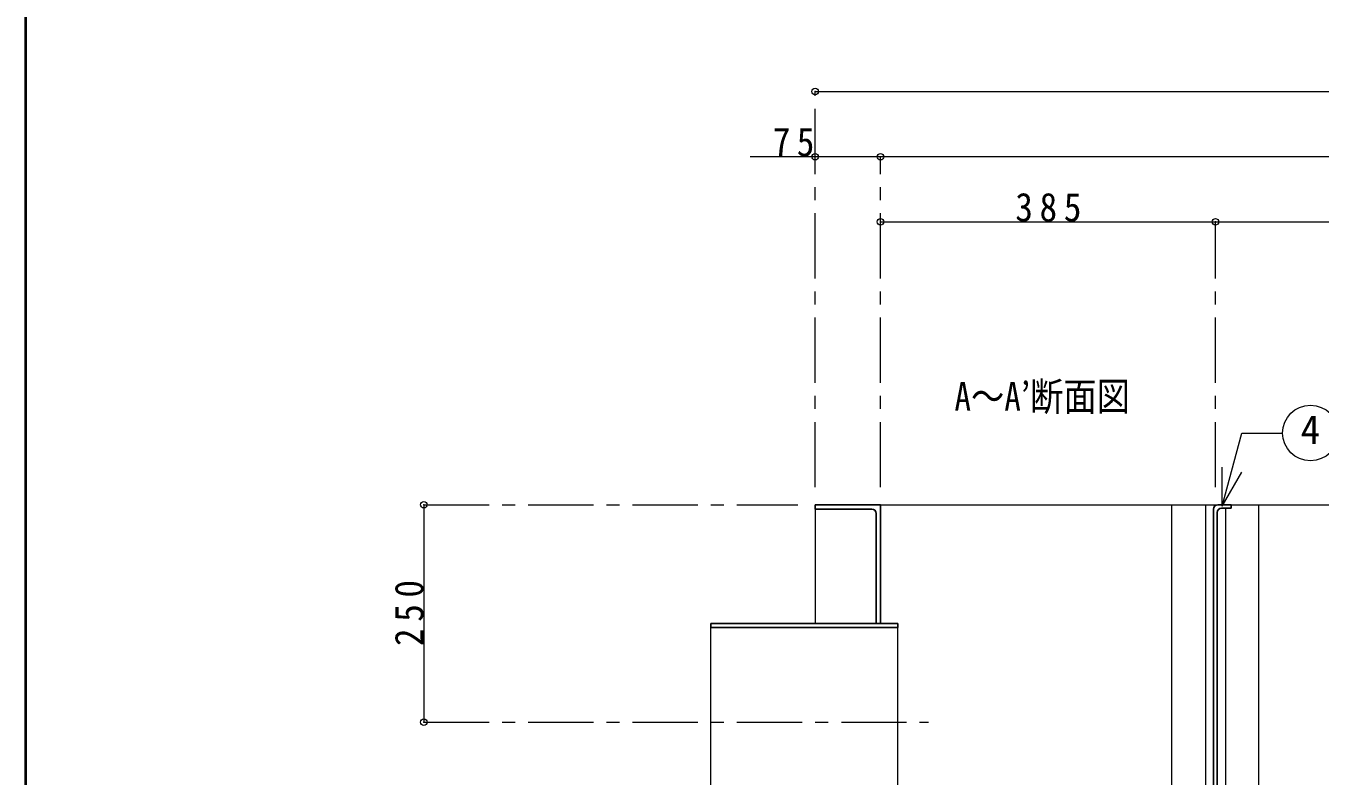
# Model space of a CAD drawing. Units: millimetres at full size, sheet at 1:15. Extents: x -3100 to 2975, y -2083 to 2132.
# Drawn here: x -3100 to -1612, y -472 to 390 of the extents above; entities that cross this region are included whole.
import ezdxf
from ezdxf.enums import TextEntityAlignment as Align

# ---------------------------------------------------------------- set-up
doc = ezdxf.new("R2010")
doc.units = ezdxf.units.MM
doc.header["$LTSCALE"] = 15
doc.header["$PDMODE"] = 32
doc.header["$PDSIZE"] = 7.5
doc.linetypes.add('CHAIN1', pattern=[8, 5, -1, 1, -1])
doc.layers.add('0-0____1', color=7, linetype='Continuous', lineweight=18)
doc.styles.add('ＭＳ ゴシック', font='')
doc.styles.get('ＭＳ ゴシック').set_extended_font_data('MS Gothic')

msp = doc.modelspace()

# ---------------------------------------------------------------- linework, layer by layer
at = {"layer": '0-0____1', "color": 1, "lineweight": 40}
msp.add_line((-3099.94, -2082.52), (-3099.94, 2132.48), dxfattribs=at)
at = {"layer": '0-0____1', "color": 4, "lineweight": 9}
for p, q in [((-2192.44, 314.98), (157.56, 314.98)), ((-2117.44, 239.98), (-2267.44, 239.98)), ((82.56, 239.98), (-2117.44, 239.98)), ((-2117.44, 164.98), (-1732.44, 164.98)), ((-1732.44, 164.98), (-1292.44, 164.98)), ((-2642.44, -160.02), (-2642.44, -410.02)), ((-1782.44, -806.77), (-1782.44, -160.02)), ((-1682.44, -806.77), (-1682.44, -160.02)), ((-2192.44, -165.02), (-2192.44, -296.52))]:
    msp.add_line(p, q, dxfattribs=at)
at = {"layer": '0-0____1', "color": 4, "linetype": 'CHAIN1', "lineweight": 9}
for p, q in [((-2192.44, -140.02), (-2192.44, 314.98)), ((-2117.44, -140.02), (-2117.44, 239.98)), ((-1732.44, -140.02), (-1732.44, 164.98)), ((-2642.44, -160.02), (-2212.44, -160.02)), ((-2642.44, -410.02), (-2062.44, -410.02))]:
    msp.add_line(p, q, dxfattribs=at)
at = {"layer": '0-0____1'}
for p, q in [((-1724.65, -161.76), (-1724.65, -116.76)), ((-1724.65, -161.76), (-1702.15, -122.79)), ((-2117.44, -160.02), (-1729.44, -160.02)), ((-1743.94, -160.02), (-1743.94, -806.77)), ((-1714.44, -160.02), (-1289.44, -160.02)), ((-1720.94, -164.02), (-1720.94, -806.77)), ((-2312.44, -518.67), (-2312.44, -301.37)), ((-2097.44, -518.67), (-2097.44, -301.37))]:
    msp.add_line(p, q, dxfattribs=at)
at = {"layer": '0-0____1', "color": 5, "lineweight": 25}
for p, q in [((-2192.44, -160.02), (-2192.44, -165.02)), ((-2117.44, -160.02), (-2192.44, -160.02)), ((-2117.44, -160.02), (-2117.44, -296.52)), ((-1714.44, -160.02), (-1729.44, -160.02)), ((-1714.44, -164.02), (-1714.44, -160.02)), ((-2127.44, -165.02), (-2192.44, -165.02)), ((-2122.44, -296.52), (-2122.44, -170.02)), ((-1734.44, -1505.02), (-1734.44, -165.02)), ((-1730.44, -1505.02), (-1730.44, -169.02)), ((-1714.44, -164.02), (-1725.44, -164.02)), ((-2312.44, -296.52), (-2097.44, -296.52)), ((-2312.44, -296.52), (-2312.44, -301.37)), ((-2097.44, -296.52), (-2097.44, -301.37)), ((-2312.44, -301.37), (-2097.44, -301.37))]:
    msp.add_line(p, q, dxfattribs=at)
at = {"layer": '0-0____1'}
msp.add_lwpolyline([(-1724.65, -161.76), (-1702.11, -77.63), (-1655.16, -77.63)], dxfattribs=at)
msp.add_circle((-1623.16, -77.63), 32, dxfattribs=at)
at = {"layer": '0-0____1', "color": 5, "lineweight": 25}
for centre, start, end in [((-1729.44, -165.02), 90, 180), ((-2127.44, -170.02), 0, 90), ((-1725.44, -169.02), 90, 180)]:
    msp.add_arc(centre, 5, start, end, dxfattribs=at)
at = {"layer": '0-0____1', "color": 4}
for p in [(-2192.44, 314.98), (-2192.44, 239.98), (-2117.44, 239.98), (-2117.44, 164.98), (-1732.44, 164.98), (-2642.44, -160.02), (-2642.44, -410.02)]:
    msp.add_point(p, dxfattribs=at)

# ---------------------------------------------------------------- texts
at = {"layer": '0-0____1', "style": 'ＭＳ ゴシック', "width": 0.85}
msp.add_text('A～A’断面図', height=32.99, dxfattribs=at).set_placement((-2032.44, -62.02), align=Align.BOTTOM_LEFT)
at = {"layer": '0-0____1', "style": 'ＭＳ ゴシック'}
msp.add_text('4', height=32.99, dxfattribs=at).set_placement((-1634.41, -100.13), align=Align.BOTTOM_LEFT)
at = {"layer": '0-0____1', "char_height": 32.99, "attachment_point": 7, "style": 'ＭＳ ゴシック'}
for s, insert in [('\\T1.36;\\W0.9;75', (-2241.19, 239.98)), ('\\T1.38;\\W0.9;385', (-1962.44, 164.98))]:
    msp.add_mtext(s, dxfattribs=dict(at, insert=insert))
at = {"layer": '0-0____1', "insert": (-2642.44, -322.52), "char_height": 32.99, "attachment_point": 7, "rotation": 90, "style": 'ＭＳ ゴシック'}
msp.add_mtext('\\T1.38;\\W0.9;250', dxfattribs=at)

doc.saveas('drawing.dxf')
